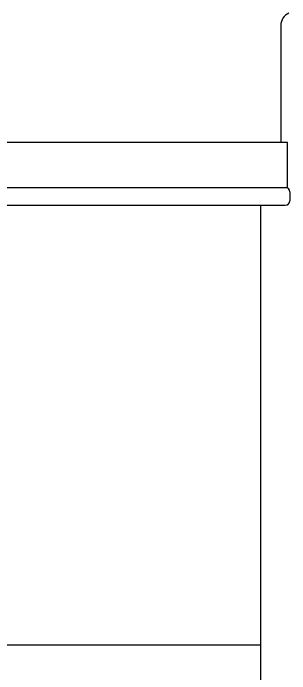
# Model space of a CAD drawing. Header units: millimetres. Extents: x 13935 to 21534, y -198 to 9202.
# Drawn here: x 14779.2 to 14840.7, y 1899.1 to 2046.2 of the extents above; entities that cross this region are included whole.
import ezdxf

# ---------------------------------------------------------------- set-up
doc = ezdxf.new("R2010")
doc.units = ezdxf.units.MM
doc.header["$LTSCALE"] = 326.7
doc.layers.get('0').update_dxf_attribs({"linetype": 'CONTINUOUS'})

msp = doc.modelspace()

# ---------------------------------------------------------------- linework, layer by layer
at = {"color": 0, "linetype": 'Continuous', "lineweight": 30}
for p, q in [((14838.73775, 2043.48942), (14838.73775, 2017.44981)), ((14840.23775, 2017.44981), (14763.23775, 2017.44981)), ((14840.23775, 2007.44981), (14840.23775, 2017.44981)), ((14763.23775, 2007.44981), (14840.23775, 2007.44981)), ((14840.73775, 2006.44981), (14840.73775, 2004.44981)), ((14763.23775, 2003.44981), (14839.7378, 2003.44981)), ((14834.23775, 2003.44981), (14834.23775, 1895.03783)), ((14834.23775, 1905.44981), (14775.47184, 1905.44981))]:
    msp.add_line(p, q, dxfattribs=at)
for centre, radius, start, end in [((14841.73775, 2043.48942), 3, 113.6736643, 180), ((14839.73775, 2006.44981), 1, 0, 90), ((14839.73775, 2004.44981), 1, 270, 0)]:
    msp.add_arc(centre, radius, start, end, dxfattribs=at)

doc.saveas('drawing.dxf')
